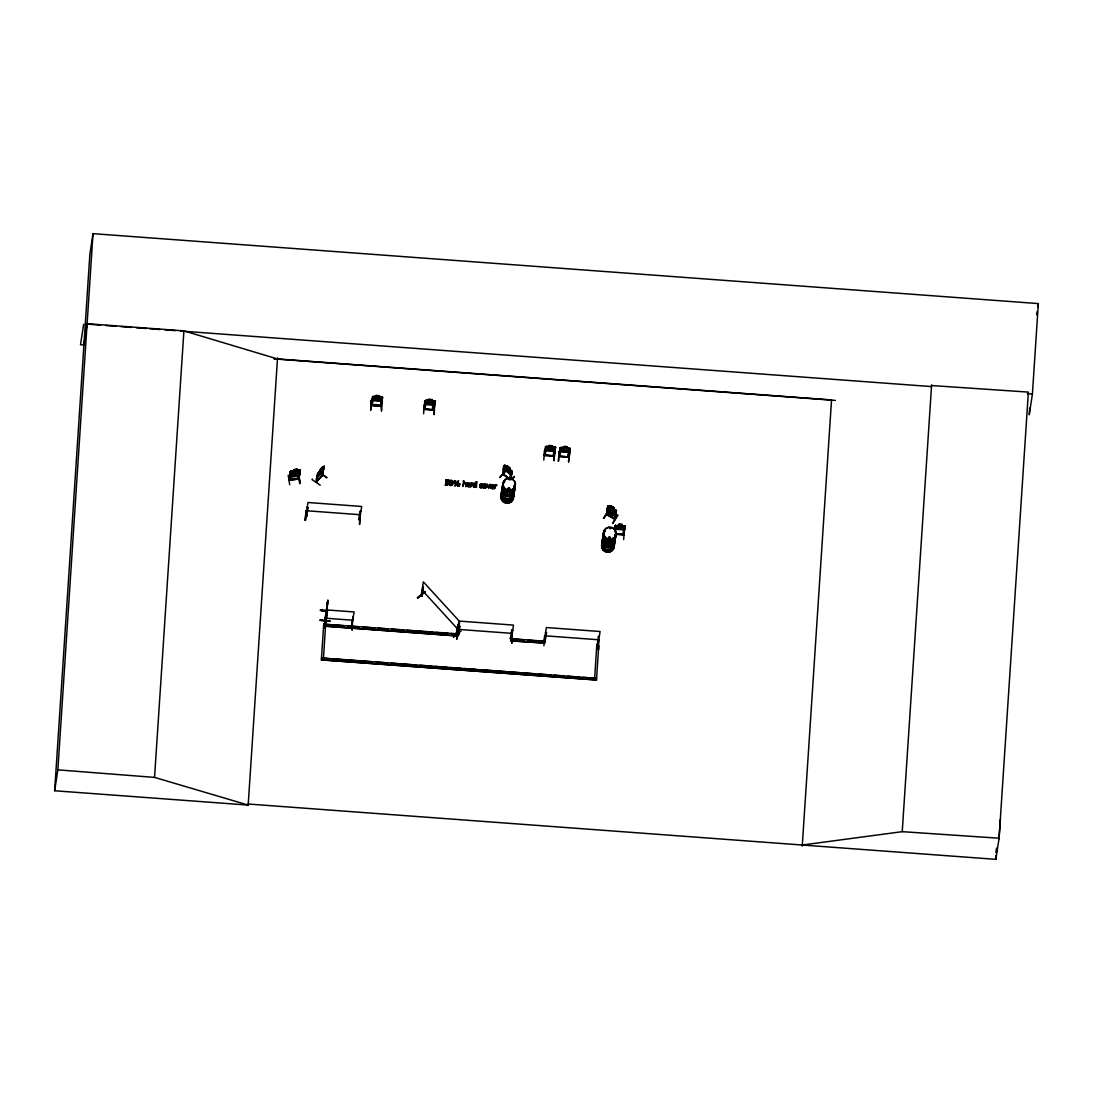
<?xml version="1.0" encoding="UTF-8"?>
<svg xmlns="http://www.w3.org/2000/svg" width="1093" height="1093" viewBox="0 0 1093 1093"><rect width="100%" height="100%" fill="white"/><g stroke="black" fill="none" stroke-linecap="round" stroke-linejoin="round"><path stroke-width="1.5" d="M466.11 484.226L466.096 483.42M480.278 485.675L480.496 486.918M452.037 483.106L452.037 481.671M449.346 483.543L449.387 482.751M452.762 483.161L452.803 482.368M450.056 483.857L450.111 482.805M326.643 611.848L326.657 611.096M615.468 510.691C616.862 509.229 613.965 520.036 614.198 518.738M615.25 519.175L606.793 513.956M305.548 520.241L306.136 510.65M305.043 520.364L306.026 510.786M306.122 510.65L305.412 520.391M305.917 515.104L306.942 515.869L305.849 515.841L307.966 502.493L361.701 506.469L359.583 519.38M308.103 507.576L307.215 507.179L308.103 507.576L306.723 515.951L306.805 515.117M360.021 511.428L360.95 511.155L360.021 511.428L358.641 519.694L359.624 519.025L359.761 519.776M359.488 524.408L360.089 514.639L359.638 524.394M457.735 629.759L456.751 639.35L457.694 632.82M344.104 625.702L323.706 624.185L458.063 633.872C456.205 635.197 460.467 633.639 457.612 634.801L459.743 621.125L513.478 625.1L511.524 638.749L510.431 638.722L511.415 638.736L510.691 637.943L510.609 638.736M459.88 626.221L458.978 626.152L459.88 626.221L458.595 634.91M511.797 630.074L512.685 630.456L511.797 630.074L510.404 638.667M543.918 645.799L544.519 636.03M598.103 644.419L597.926 645.239L600.084 631.508L546.35 627.532L544.191 641.167L545.284 641.29L544.328 640.457M546.5 632.628L545.585 632.56L546.5 632.628L545.175 641.263M597.188 644.446L597.229 645.143L598.103 644.515M598.404 636.481L599.292 636.864L598.404 636.481L597.215 645.198M598.458 640.02L598.418 649.816L598.458 640.02L598.199 646.578M324.785 625.018L325.468 618.638M325.495 618.474L324.867 628.229M325.728 622.996L325.659 623.72L326.957 615.031M352.902 616.958L351.7 625.141M351.618 625.565L354.132 611.957L327.272 609.962L325.605 623.734L325.331 622.873M352.438 620.633L352.124 630.237L352.479 620.469M327.654 602.188L325.045 619.553M931.523 385.542L1028.376 392.1L999.084 838.222L995.846 859.344L248.261 804.024L248.316 805.09L54.65 790.758L89.858 254.341L93.014 233.656L1038.35 303.594L1032.407 394.054L1029.251 414.753L1029.688 408.044M54.65 790.758L57.847 769.855L93.014 233.656M248.261 804.024L248.179 805.076L154.55 777.396L183.911 330.878L87.139 323.719L83.915 344.801M248.179 805.076L277.54 357.903M321.356 659.871L596.491 679.969L321.356 659.871L323.733 623.925M370.718 410.012L370.978 400.393M370.855 410.039L371.347 400.421M376.156 396.458L372.686 396.636C371.196 401.637 371.005 405.776 372.112 405.284M376.047 396.513L376.211 395.393L379.503 395.748L379.23 396.786L382.605 397.265L382.181 400.106L380.897 401.022L373.123 400.448L372.276 399.259L372.795 396.663M372.686 396.527L373.437 397.21L372.549 396.814M373.123 400.448L372.385 399.259M373.792 396.24L381.498 396.814M376.197 395.502L376.142 396.554L374.448 396.773L374.148 398.672L375.678 399.614L380.542 399.15L380.829 397.251L379.353 396.65M381.307 405.517L380.364 405.886M382.495 397.265L381.279 405.858M382.181 400.106L380.815 400.994L373.137 400.352M382.427 397.538L381.484 397.811L380.323 406.145M424.89 409.424L424.016 408.632L424.111 409.424L433.989 410.066L435.356 401.158L431.995 400.584L432.145 399.573M434.932 404L433.566 404.888L425.874 404.355L425.027 403.167C422.199 398.972 432.118 400.284 427.199 400.68L426.898 402.579L431.516 403.741L433.293 403.057L433.579 401.145L431.981 400.694M425.013 409.165L425.04 409.397M425.874 404.355L433.648 404.82L434.823 403.891M425.437 400.544L426.543 400.147M428.948 399.396L432.268 399.546L432.104 400.557M434.058 409.424C430.738 411.624 433.484 401.486 435.178 401.445M434.249 400.721L426.543 400.257M434.345 404.929L434.249 414.725L434.454 405.093M435.356 401.158L434.235 401.705M448.485 484.281L446.736 485.374L445.357 484.978L445.425 484.09L446.395 484.718M447.283 482.764L445.725 482.723L445.917 479.936L448.84 480.155L448.772 480.92L446.545 480.756L448.772 480.92M448.376 482.751A1.489 1.421 8.7 0 0 447.624 482.232L446.463 482.109L446.572 480.592M464.771 483.12L463.705 483.502L462.817 486.453L463.856 481.043C462.325 484.759 465.29 481.166 465.987 483.338M466.014 483.174L465.946 486.686L465.454 484.308M467.148 484.745C472.354 484.254 463.774 481.904 469.771 483.53M325.277 626.18L457.912 635.989L458.063 633.872M469.99 484.199L469.799 486.972L468.924 486.658M467.804 485.087L469.28 484.759L468.678 486.276M472.422 483.857L470.741 487.041L471.015 483.065L472.012 483.448M471.616 484.226C472.326 484.418 474.28 483.284 472.299 483.461M476.821 481.999L476.124 482.122L476.821 481.999L476.452 487.464L475.523 487.218M474.102 486.248C476.534 488.913 476.097 481.275 474.034 484.773M473.829 483.885A1.571 1.489 8.7 0 1 474.704 483.448A1.817 1.735 8.7 0 1 476.015 483.762L476.152 481.945M480.674 486.918C482.723 486.85 483.27 488.038 480.551 487.738A1.544 1.476 8.7 0 1 479.772 487.027L479.663 486.508M480.374 485.237C480.633 482.956 483.27 486.071 482.737 484.144L479.95 484.609M491.549 487.587L493.899 487.642L493.203 488.68M493.995 486.918L491.235 486.713L494.05 486.399M495.43 485.989L494.555 488.803L495.512 484.882C497.588 484.718 496.167 486.399 495.962 485.688M510.964 640.84L511.128 638.722L544.71 641.208L544.587 643.067L510.964 640.84L544.587 643.067M544.451 450.33L543.808 460.098M545.216 449.428L546.172 450.48L553.85 451.081L555.135 450.152L555.558 447.31L554.438 447.87L553.072 456.136L554.124 456.287M549 446.463L547.402 446.832L547.101 448.731L551.719 449.892L553.495 449.209L553.782 447.31L552.184 446.846L552.471 445.698L549.164 445.452L549.096 446.613L545.639 446.695L546.801 446.34M545.175 455.248C543.645 454.729 545.216 455.439 545.024 455.631M546.09 450.507L553.85 450.985M546.404 447.269L545.516 446.873L546.404 447.269L545.093 455.576M546.746 446.299L555.558 447.42M553.318 455.945L554.096 455.931M555.066 451.272L553.891 460.836L554.657 451.245M544.546 643.326L544.71 641.208M558.509 461.178L559.138 451.423L558.373 461.15M559.753 456.423L558.906 456.655L559.794 455.89M559.917 450.507L560.859 451.573L568.538 452.174L569.822 451.245L568.469 452.133L560.777 451.491L559.917 450.507L560.34 447.679L561.488 447.433L560.326 447.775M560.34 447.679L561.092 448.362L560.203 447.952L558.906 456.655L558.878 455.918M567.035 446.805L566.884 447.925L568.483 448.39L568.182 450.289L566.406 450.985L561.802 449.824L562.089 447.925L563.797 447.706C562.909 445.343 568.456 446.354 567.007 447.802M566.884 447.829C575.369 448.513 555.039 446.996 563.797 447.597L563.851 446.531M568.852 456.655L567.786 457.27L568.743 456.546M568.579 461.929L569.234 452.174L568.606 461.752M569.808 450.343C565.559 467.176 573.005 448.95 569.139 447.952M596.45 680.229L598.718 646.141L596.751 646.004L594.66 677.961M615.168 532.318L616.179 525.692L615.277 525.624M618.925 524.216L622.218 524.558L618.925 524.216L618.87 525.378L617.162 525.596L616.876 527.495L618.392 528.438L623.256 527.974L623.556 526.061L621.944 525.61L622.231 524.462M623.037 534.955L623.994 534.286L616.602 534.217M623.652 539.6L624.308 529.845M615.933 529.244L614.99 528.083L615.851 529.272L623.611 529.845L624.909 528.807L623.529 529.804M615.4 525.46L625.319 526.184L624.158 525.774M802.248 846.078L831.541 399.942L274.07 358.695L277.472 358.941L183.911 330.878M802.317 845.026L902.231 831.664L931.605 384.941M996.078 855.942L995.846 859.344L996.078 856.12M996.297 852.54L996.515 849.124M996.324 852.882L996.666 848.031M998.988 838.823L1000.396 819.436M327.408 605.112L327.463 603.951M326.862 609.266L326.711 610.236M321.028 610.058C337.928 612.613 308.281 609.266 326.056 610.536M326.561 612.271L324.935 620.619L325.086 619.253M326.26 610.987L325.345 620.633L327.08 608.377M325.359 620.455L325.441 619.294M326.179 612.053C330.878 575.833 323.801 635.907 327.285 607.093M327.094 602.871L327.353 603.773L327.435 602.912M326.424 612.913L326.985 607.011M320.112 619.991C350.607 623.72 299.523 618.105 330.127 621.248M326.93 609.949L327.094 607.749M449.36 482.915L449.455 482.109M452.693 483.803L452.789 482.997M326.78 611.615L326.93 610.249M450.084 482.969L450.207 481.917M451.928 484.021L452.065 482.942M326.93 608.173L327.203 605.782M326.875 607.052L327.121 604.921M326.985 607.052L327.231 605.03M482.928 486.03L483.133 485.032M455.316 482.682L455.412 481.603M455.412 482.054L455.002 483.188M459.156 484.595L458.951 485.538L457.912 484.964M454.128 482.136L454.346 481.193M457.885 484.677L458.295 483.543L459.06 483.98M490.648 486.016L490.634 487.464M83.655 324.238L80.513 344.746L83.915 344.992M154.55 777.396L57.847 769.855M288.21 475.182L289.7 484.705M290.082 479.499L291.203 471.534L290.301 471.657L288.976 480.278L290.601 471.356M290.629 471.466L289.946 476.37L290.752 477.108L298.362 476.193L299.619 474.922L298.362 476.193M290.437 476.507L290.028 479.841M293.607 472.941L293.894 471.042L296.954 470.646L296.668 472.545L290.246 473.652L291.394 473.173M297.105 470.154L297.269 469.143L293.99 469.553L293.949 470.7L292.268 471.247L291.681 475.223L296.244 475.387L298.006 474.335L298.594 470.441L297.009 470.304L297.146 469.184M293.675 472.859L293.812 471.739L296.995 471.37L293.716 471.711M294.331 471.821L296.299 471.561M294.796 474.034L297.924 472.668L295.643 474.089L297.665 474.963L294.96 474.403L291.94 475.756L294.29 474.28L292.432 473.392L294.946 473.925M296.982 471.261L296.722 472.436L298.293 472.436L293.484 473.761L291.968 473.146L293.662 472.75M298.69 478.597L297.965 479.212L298.963 478.994M300.22 470.127L299.004 478.693M299.537 475.031L300.329 470.099L291.599 470.864L293.826 470.577M298.949 475.564L300.233 483.53L298.58 475.619M312.407 479.007L312.024 479.595L320.235 485.196M316.164 482.163L322.49 474.553M322.257 475.687L324.143 466.083L322.449 474.854L316.232 482.081L317.489 473.802L318.336 473.351L316.492 482.382L317.967 473.296M316.273 481.781L322.736 475.209M316.874 481.344C314.033 478.201 322.613 465.823 323.405 467.462L321.916 475.223M326.93 477.559L318.787 471.711M320.194 469.553L322.367 467.203L320.044 470.577M320.659 469.348L321.916 467.886M322.271 467.135L322.134 468.337L323.118 467.462L322.831 469.362L318.801 474.048L320.194 470.591M322.121 475.51L322.38 472.203M324.238 466.151C325.127 471.397 310.33 484.117 322.941 470.728M320.987 610.577L327.709 611.069M323.583 626.057L457.912 635.989M325.837 611.055L325.441 620.264M327.49 603.882L327.012 608.104L327.313 606.67M325.536 626.193L323.473 657.904M321.479 658.013L596.573 678.37M371.265 404.724L371.265 405.503L381.129 406.145M372.071 405.585C374.735 401.964 392.524 409.178 371.183 405.079M372.18 405.489L373.437 397.21M423.619 413.769L424.098 404.328M432.937 409.342L433.074 410.039M425.136 591.764L417.635 597.953M422.24 595.22L421.939 595.931L421.27 595.179L423.387 581.9L459.005 620.865L457.052 634.241L456.327 633.189L456.97 634.172M422.226 595.589L422.882 586.709L422.035 595.931L423.497 587.365M421.761 594.988L422.322 595.658M445.917 479.936L448.84 480.155M445.357 484.978L446.764 485.196M446.463 482.109L447.652 482.054A1.489 1.421 8.7 0 1 448.185 482.355L448.526 483.024M454.784 485.866L458.514 480.879L454.811 485.688M455.398 485.729L458.514 480.879M463.186 480.988L463.856 481.043M467.148 483.693L468.405 483.352M469.28 484.759L468.05 485.005M469.293 484.418L466.902 484.978M471.015 483.065L471.684 483.12M473.132 483.243L471.985 483.612M476.015 483.762L476.042 483.598A1.817 1.735 8.7 0 0 474.731 483.27A1.571 1.489 8.7 0 0 473.856 483.707L473.597 484.158M476.015 484.131L474.28 484.336M475.838 486.494L474.225 486.412M453.513 637.369L461.041 631.071M456.396 633.626L457.899 625.018L457.311 634.022L456.778 633.312M456.3 633.434L457.899 625.018M458.705 634.828L458.568 634.077M482.737 484.144L480.169 484.349M486.877 484.24L488.694 488.366L490.47 484.513L488.475 487.478L487.601 484.295M488.475 487.478L489.773 484.459M490.47 484.513L489.746 484.636M491.29 486.057C496.755 486.371 488.913 486.727 492.233 485.087M494.842 484.827L495.512 484.882M496.946 485.005L496.113 485.224M506.223 470.072L499.856 477.436M504.365 465.331C503.422 490.06 500.457 457.817 507.125 467.039L507.193 465.919L509.762 467.954L507.193 465.919M504.98 466.41C504.283 462.694 505.458 478.297 502.971 473.775M503.709 474.69L503.19 473.515M509.666 467.927L509.598 468.979M510.212 477.969C509.133 474.854 513.054 470.564 511.223 471.356M510.445 477.709L511.456 471.097M511.524 474.116L512.016 471.315M510.896 479.923L512.098 471.37L509.516 468.938L510.663 470.386L510.376 472.285L506.592 470.168L505.431 468.337L505.717 466.438L507.043 466.93M514.475 476.753L511.92 478.898M511.128 638.722L524.517 639.979M511.36 638.476L510.472 638.039M511.811 633.776L511.811 643.408L511.961 633.776M544.328 455.59L545.639 446.586M545.325 449.428L545.749 446.613M553.973 456.3L555.449 447.324M559.712 456.724L561.092 448.362M568.647 451.928L567.977 457.284L569.139 448.95L570.04 449.018L569.152 448.622M545.311 640.853L544.218 641.222L544.478 640.443L545.311 641.236M603.432 518.178L608.173 511.428M610.727 507.029L607.804 505.758L606.355 514.543L614.99 519.407L615.168 518.683L607.394 514.311M607.954 505.745L606.629 514.256L615.168 519.12M607.462 514.625L606.56 514.338M608.5 506.715C607.735 503.941 608.76 513.983 607.189 515.008M610.386 509.078L610.536 508.054L613.364 509.748M610.932 505.922L613.733 507.644L610.932 505.922L610.809 507.125L609.334 506.646L608.692 510.595L610.003 512.221L614.252 513.696L614.553 511.797L613.159 510.663M611.424 506.551L613.132 507.521M613.692 507.535L613.583 508.669L616.438 510.568L614.99 519.489L616.343 510.527M617.832 515.254L612.708 523.451M596.751 646.004L598.718 646.141M614.744 529.272L615.4 525.35L616.165 526.034M615.086 528.192L615.509 525.364M619.54 524.572L621.534 524.722M623.912 534.34L623.092 534.655M625.21 526.088L623.734 535.064L624.021 534.34M624.895 528.916L625.319 526.075M902.231 831.664L999.084 838.222M1036.642 314.743L1037.134 311.56M1037.858 306.778L1038.35 303.594M483.625 486.084L483.762 485.278M485.688 486.877L485.825 486.071M473.911 485.388L474.171 484.363M466.779 485.101L466.684 485.634A1.366 1.298 8.7 0 0 466.848 486.344L468.952 486.494M508.983 479.444L509.42 479.144M507.999 488.53L508.313 489.623L509.461 489.473M610.659 528.397L610.222 528.056M609.033 538.193L608.938 537.346L609.279 538.398M449.428 482.286L449.565 481.562M452.584 484.336L452.721 483.625M467.476 485.224L467.544 486.153L468.706 486.098M456 482.464L455.617 483.379M459.743 485.005L458.691 486.221L457.311 485.128M480.292 485.524L481.262 484.5L482.628 485.032M482.983 485.593L483.311 484.691M491.263 486.221L492.492 485.087L493.339 485.934M448.595 483.967L447.133 485.36M449.537 481.74L450.193 480.51M452.611 484.172L452.215 485.142M459.087 485.046L458.131 485.688L457.912 484.513M457.94 484.226L459.128 484.308M421.311 594.879L421.966 595.849M457.352 633.721L456.819 632.997M288.976 479.649L297.829 478.597M485.716 486.713L484.404 487.41M509.898 479.636L509.201 479.759M507.931 488.544L508.682 487.97M508.3 488.38L508.655 489.404M509.543 488.639L509.16 489.404L508.737 488.106M509.666 489.377L509.379 488.325M317.093 481.767L316.915 481.043M452.447 484.609L450.89 485.675L449.51 484.377M449.701 481.289L450.494 480.333M606.97 510.65L607.79 512.166M610.468 509.365L616.028 512.726L608.418 507.985L610.413 509.256M615.605 515.459L614.471 515.923C600.726 506.797 610.659 516.743 615.564 515.309M608.774 505.922L616.438 510.568M603.896 518.465L608.145 511.606M615.974 513.396L614.826 513.847L608.118 510.007L607.448 508.409L608.241 509.925M612.626 523.438L617.75 515.049M318.705 472.285L317.981 473.433M451.778 484.472L450.931 485.114L450.193 484.336M289.071 479.636L298.047 478.433M325.878 610.755L326.124 611.848M358.846 519.038L359.665 519.762L358.928 518.984M450.371 481.439L451.833 481.316M457.68 634.76L458.609 634.555M598.185 644.856L597.038 644.747M558.837 456.218L559.93 456.259M447.816 484.021L446.805 484.609M485.606 486.945L484.623 487.615L483.748 486.809M486.166 487.3L485.907 487.751A1.585 1.503 8.7 0 1 484.964 488.161L483.871 487.806M318.336 473.351L317.489 473.802M490.921 485.456L492.56 484.554M499.843 477.627L506.114 470.154M512.043 478.953L514.12 476.466M505.294 465.536L512.098 471.37M511.606 474.184L510.527 474.417M508.436 495.635L507.357 495.689L508.136 495.785M306.983 515.554L305.876 515.404L306.75 515.459M359.747 519.544L358.695 519.394L359.679 519.353M544.396 640.498L545.147 640.976M597.215 644.419L597.926 645.184M326.629 477.873L318.746 471.629M424.166 409.124L425.054 409.069M433.853 410.08L424.098 409.055M553.359 455.467L553.277 456.191M558.933 456.232L568.934 456.997L559.985 456.095M623.816 534.996L616.561 534.436M298.553 473.966L299.796 472.845M298.58 474.061L299.919 472.941M451.628 484.691L450.671 484.896M450.521 481.221L451.464 481.016M422.882 586.709L423.223 587.583M417.649 598.158L424.835 591.477M425.204 591.696L417.294 597.748M458.5 625.674L457.639 625.237M456.724 632.997L457.202 633.844M455.644 483.215L453.773 483.065M491.167 485.183L493.667 485.237M553.782 450.944L555.025 450.043M454.401 481.248L455.385 481.767M609.088 537.387L609.949 537.455M609.962 538.207L609.129 538.262M608.596 537.715L610.099 538.439M609.921 538.658L610.222 537.209L609.061 536.977M451.983 485.224L449.879 485.06M493.858 487.642L492.205 487.956M484.144 484.868L485.702 485.347M291.64 470.892L290.506 471.356M455.453 483.366L453.937 483.243M459.197 485.907L457.899 485.92M371.347 405.161L372.303 405.161M468.678 486.631L466.875 486.18A1.366 1.298 8.7 0 1 466.711 485.456M508.983 489.322L508.354 489.172M610.222 528.793L609.621 528.411M510.568 474.526L511.688 474.116M464.211 483.379L465.345 483.612M482.259 487.615L480.565 487.56A1.544 1.476 8.7 0 1 479.8 486.863M450.466 480.51L451.983 480.633L452.734 481.999M464.334 482.778L465.85 483.133M475.264 487.177L473.761 486.904M493.544 488.434L492.437 488.735M454.305 480.729L455.767 481.125M458.063 483.284L459.729 484.158M503.326 473.515L502.944 474.198L508.669 478.597M455.03 483.01L454.155 482.423M300.056 472.285L296.845 472.381M291.339 473.146L298.935 471.985M457.666 634.35L458.691 634.446M296.995 470.209L300.343 470.195M299.168 470.523L300.124 470.728L299.222 470.851L297.965 479.212M291.244 471.875L290.301 471.657M290.957 475.072L298.635 473.993M289.194 480.305L298.854 479.007L289.235 479.991M424.972 409.465L426.202 401.117L425.314 400.721L424.043 409.356M623.119 534.231L622.832 534.901L624.212 526.621L625.114 526.689L624.226 526.293M508.655 487.943L509.721 488.448M468.432 486.18L467.572 485.975M481.671 487.177L480.865 487.054M474.963 487.246L474.007 487.082M467.722 482.969L469.594 483.325M484.486 483.994L485.251 484.049A1.585 1.503 8.7 0 1 486.139 484.609L486.426 485.442M484.609 487.997L484.991 487.997A1.585 1.503 8.7 0 0 485.934 487.574M458.322 483.229L459.525 483.666M492.861 488.571L491.017 487.943M305.849 515.841L306.832 515.855M457.83 634.568L458.582 634.459M510.527 638.339L511.333 638.298M597.147 644.747L597.953 644.761M87.085 324.115L100.665 325.113M105.761 325.495L115.94 326.247M121.036 326.629L131.215 327.381M136.311 327.75L146.503 328.501M149.891 328.761L160.084 329.512M165.166 329.895L175.358 330.646M180.454 331.015L931.441 386.58M1027.365 393.685L1032.407 394.054M274.206 358.887L835.38 400.407M425.095 408.85L433.812 409.615M552.197 446.736L555.435 447.433M554.465 447.529L555.381 447.597M545.298 455.002L554.219 455.877L544.177 455.084L545.257 455.221M544.328 455.535L554.083 456.205M558.919 456.56L568.784 457.298M306.696 510.759L360.43 514.735M616.616 533.876L622.887 534.34M616.589 534.094L623.953 534.586M326.001 618.242L352.861 620.237M458.473 629.404L512.207 633.38M545.093 635.812L598.827 639.788M347.506 625.947L359.406 626.822M362.808 627.081L374.708 627.956M378.11 628.215L388.316 628.967M391.718 629.213L403.618 630.101M407.02 630.347L432.527 632.232M435.929 632.492L447.829 633.366M451.231 633.626L458.035 634.131M527.878 640.225L544.669 641.468M323.173 658.136L328.269 658.519M331.671 658.765L372.426 661.784M375.814 662.03L387.701 662.918M391.103 663.164L416.57 665.05M419.972 665.295L431.858 666.183M435.246 666.429L447.133 667.304M450.535 667.563L460.727 668.315M464.115 668.561L476.001 669.449M479.403 669.695L520.159 672.714M523.561 672.96L535.447 673.848M538.835 674.094L550.722 674.968M554.124 675.228L564.316 675.98M567.704 676.225L579.591 677.114M582.993 677.359L594.879 678.234M492.465 485.251L493.203 485.606M608.418 507.985L607.448 507.835L608.459 508.04M454.852 480.688L455.603 480.947M485.224 484.226L484.459 484.172A1.599 1.517 8.7 0 0 483.516 484.595M607.804 505.758L608.815 505.977M484.814 484.718L485.593 485.128M298.908 472.135L299.947 472.313M508.805 489.678L507.972 488.981M608.979 508.696L610.468 509.16M504.447 465.413L505.267 465.686M446.04 484.404L447.57 484.527L447.665 482.805M484.199 488.106L483.338 487.369M569.084 447.993L570.245 448.513M434.194 400.748L435.356 401.268M468.76 483.584L469.293 484.295M451.669 480.305L452.775 482.546M610.427 509.502L613.105 510.991M491.59 488.544L490.798 487.642M484.158 487.492L483.68 486.549M508.887 478.351L503.094 473.938M503.818 474.54L508.696 478.392M504.201 466.315L511.879 472.422M613.487 508.641L614.853 509.803L614.567 511.702L610.345 510.171L609.033 508.546M289.836 476.384L290.765 477.217M483.557 487.792L483.147 487.054M457.653 485.961L457.27 484.814M422.13 590.165L457.748 629.144M480.647 487.095L480.278 485.989M450.439 484.937L450.125 484.035M473.734 487.082L473.296 486.03M453.745 483.243L453.527 482.273M473.542 486.85L473.242 485.634M490.771 487.82L490.579 486.453M449.647 484.937L449.414 483.912M459.675 483.721L459.77 484.459M451.969 481.385L452.051 482.204M298.457 475.482L299.687 483.598M449.373 483.379L449.387 484.09M483.652 485.92L483.652 486.727M485.798 485.429L485.798 486.248M473.938 485.21L473.938 485.975M514.106 486.18A6.285 5.984 8.7 0 1 508.081 494.733A6.285 5.984 8.7 0 1 503.245 485.374M514.216 486.002A6.394 6.08 8.7 0 1 508.095 494.692A6.394 6.08 8.7 0 1 503.176 485.183M514.338 489.582A6.285 5.984 8.7 0 1 506.974 496.536A6.285 5.984 8.7 0 1 502.944 487.3A6.285 5.984 8.7 0 0 506.988 496.4A6.285 5.984 8.7 0 0 514.366 489.445M504.624 481.726A6.394 6.08 8.7 0 0 506.81 492.082A6.394 6.08 8.7 0 0 515.104 485.224A6.394 6.08 8.7 0 1 506.824 491.959A6.394 6.08 8.7 0 1 504.638 481.603M514.175 485.784A6.298 5.998 8.7 0 1 508.136 494.35A6.298 5.998 8.7 0 1 503.286 484.978M513.109 492.683A6.285 5.984 8.7 0 1 507.084 501.236A6.285 5.984 8.7 0 1 502.247 491.877M502.534 489.404A6.394 6.08 8.7 0 0 506.619 498.804A6.298 5.998 8.7 0 0 513.997 491.891M502.575 489.596A6.298 5.998 8.7 0 0 506.619 498.859A6.394 6.08 8.7 0 0 514.106 491.741A6.394 6.08 8.7 0 1 506.633 498.681A6.394 6.08 8.7 0 1 502.548 489.295M614.744 535.146A6.285 5.984 8.7 0 1 608.719 543.699A6.285 5.984 8.7 0 1 603.882 534.34M614.853 534.969A6.394 6.08 8.7 0 1 608.733 543.658A6.394 6.08 8.7 0 1 603.814 534.149M603.582 536.253A6.285 5.984 8.7 0 0 607.612 545.489A6.285 5.984 8.7 0 0 614.976 538.535A6.285 5.984 8.7 0 1 607.64 545.366A6.285 5.984 8.7 0 1 603.609 536.116M615.851 535.775A6.394 6.08 8.7 0 1 606.683 540.734A6.394 6.08 8.7 0 1 605.262 530.692M614.812 534.75A6.298 5.998 8.7 0 1 608.787 543.317A6.298 5.998 8.7 0 1 603.923 533.944M615.632 534.34A6.298 5.998 8.7 0 1 607.462 541.103A6.298 5.998 8.7 0 1 605.303 530.884M615.796 535.515A6.285 5.984 8.7 0 1 608.309 540.912A6.285 5.984 8.7 0 1 603.568 533.07M604.292 531.676A6.285 5.984 8.7 0 1 605.372 530.515M614.28 543.139A6.285 5.984 8.7 0 1 606.916 550.093A6.285 5.984 8.7 0 1 602.885 540.844M614.403 542.989A6.394 6.08 8.7 0 1 606.916 550.052A6.394 6.08 8.7 0 1 602.817 540.666M613.46 543.563A6.285 5.984 8.7 0 1 607.435 552.115A6.285 5.984 8.7 0 1 602.598 542.756A6.312 5.998 8.7 0 0 607.448 552.061A6.312 5.998 8.7 0 0 613.487 543.467A6.285 5.984 8.7 0 1 607.448 551.979A6.285 5.984 8.7 0 1 602.612 542.634M614.949 538.753A6.285 5.984 8.7 0 1 607.585 545.708A6.285 5.984 8.7 0 1 603.555 536.458M614.853 542.292A6.394 6.08 8.7 0 1 607.257 547.771A6.394 6.08 8.7 0 1 602.434 539.792M614.348 542.756A6.298 5.998 8.7 0 1 606.97 549.724A6.298 5.998 8.7 0 1 602.926 540.461M614.69 540.475A6.285 5.984 8.7 0 1 608.132 547.538A6.285 5.984 8.7 0 1 602.571 539.573M381.594 401.022L381.498 410.831L381.594 401.022M433.948 409.424L433.771 410.148L433.948 409.424M293.607 473.091L293.32 474.99L296.367 474.567L296.654 472.668L293.607 473.091M294.632 469.785L296.599 469.525L294.632 469.785M320.14 470.933L319.839 472.832L322.08 468.678L320.14 470.933M376.088 396.896L375.801 398.795L378.888 399.027L379.175 397.128L376.088 396.896M376.825 395.748L378.752 396.24L376.825 395.748M428.962 399.3L428.798 400.421L429.057 399.341M428.852 400.803L428.552 402.702L431.639 402.934L431.926 401.035L428.852 400.803M429.576 399.655L431.516 400.134L429.576 399.655M507.002 467.449L506.715 469.348L509.092 471.261L509.393 469.362L507.002 467.449M507.603 466.602L509.092 468.173L507.603 466.602M549.055 446.955L548.754 448.854L551.842 449.086L552.129 447.187L549.055 446.955M549.779 445.807L551.719 446.299L549.779 445.807M563.742 448.048L563.455 449.947L566.529 450.166L566.83 448.267L563.742 448.048M564.48 446.9L566.406 447.379L564.48 446.9M610.755 507.466L610.126 511.401L612.818 512.904L613.433 508.983L610.755 507.466M611.083 508.587L612.763 509.884L611.083 508.587M618.816 525.719L618.515 527.618L621.603 527.851L621.903 525.952L618.816 525.719M504.01 467.982L504.556 469.73L510.581 474.499L504.652 469.621L504.01 467.982M613.856 514.106L611.493 511.756L608.842 511.36L610.905 511.196C604.853 506.209 617.996 513.095 612.094 511.866L613.856 514.106M504.46 488.065A6.285 5.984 8.7 0 0 515.131 486.166A6.285 5.984 8.7 0 0 507.931 478.283A6.285 5.984 8.7 0 0 504.46 488.065M504.433 488.27A6.285 5.984 8.7 0 0 515.104 486.371A6.285 5.984 8.7 0 0 507.903 478.488A6.285 5.984 8.7 0 0 504.433 488.27M507.125 501.086A6.394 6.08 8.7 0 0 513.232 492.396A6.298 5.998 8.7 0 1 507.138 500.867A6.298 5.998 8.7 0 1 502.288 491.495A6.394 6.08 8.7 0 0 507.125 501.086M505.977 503.04A6.285 5.984 8.7 0 0 513.341 496.085A6.285 5.984 8.7 0 1 505.977 503.04A6.285 5.984 8.7 0 1 501.947 493.804A6.285 5.984 8.7 0 0 505.977 503.04M605.098 537.032A6.285 5.984 8.7 0 0 615.769 535.133A6.285 5.984 8.7 0 0 608.569 527.25A6.285 5.984 8.7 0 0 605.098 537.032M605.071 537.223A6.285 5.984 8.7 0 0 615.742 535.324A6.285 5.984 8.7 0 0 608.541 527.454A6.285 5.984 8.7 0 0 605.071 537.223"/></g></svg>
